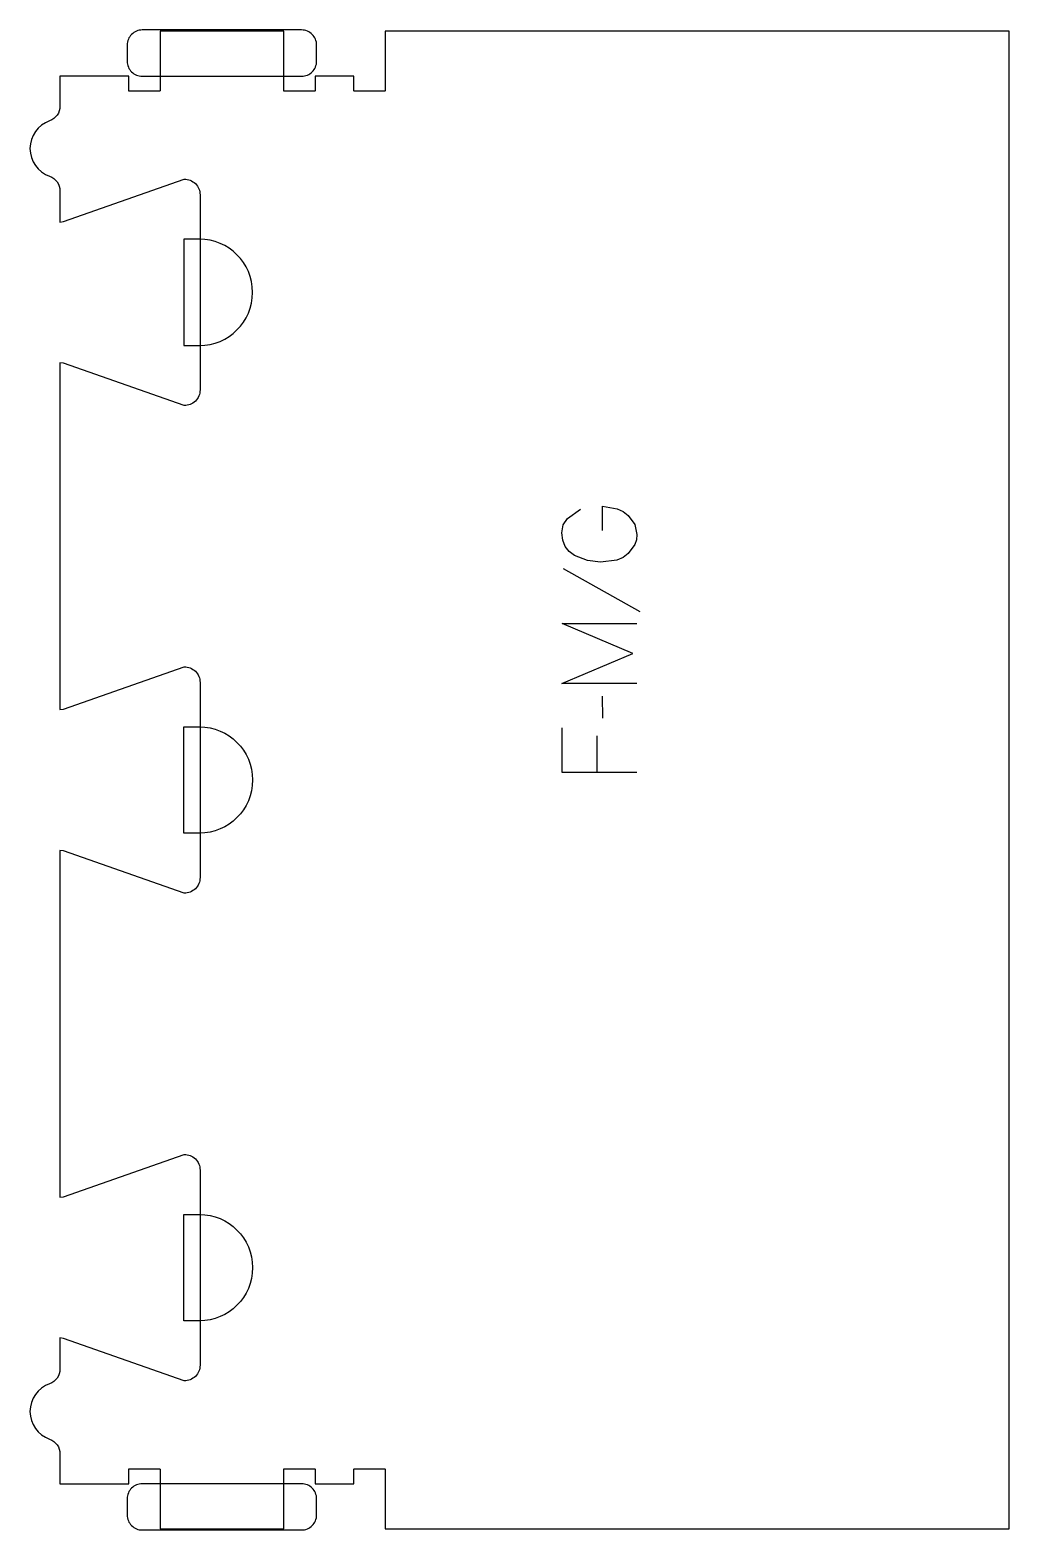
# Model space of a CAD drawing. Header units: millimetres. Extents: x -213 to 179, y -300 to 300.
import ezdxf

# ---------------------------------------------------------------- set-up
doc = ezdxf.new("R2010")
doc.units = ezdxf.units.MM
for name, color, linetype, true_color in [('1_ANYTOOL_1MMDEEP_LABELS_S', 2, 'Continuous', 0xffff00), ('4_ANYTOOL_CUTTHROUGH_OUTSI', 5, 'Continuous', 0x0000ff), ('5_ANYTOOL_HALF_MILL_9MM_IN', 3, 'Continuous', 0x00ff00)]:
    doc.layers.add(name, color=color, linetype=linetype, true_color=true_color)

msp = doc.modelspace()

# ---------------------------------------------------------------- linework, layer by layer
at = {"layer": '1_ANYTOOL_1MMDEEP_LABELS_S'}
for p, q in [((0.45, 84.47), (31.22, 67.29)), ((16.09, 33.47), (16.18, 24.69)), ((13.95, 17.66), (13.95, 3.17))]:
    msp.add_line(p, q, dxfattribs=at)
for points in [[(16.18, 99.69), (16.22, 109.46), (22.15, 108.44), (24.51, 107.3), (26.47, 105.73), (29.11, 102.05), (30.02, 98.06), (29.82, 96.02), (29.17, 94.08), (26.51, 90.47), (24.49, 88.97), (21.98, 87.9), (15.49, 87.04), (10.16, 87.71), (5.04, 89.7), (2.83, 91.28), (1.24, 93.31), (0.3, 95.8), (-0.02, 98.74), (0.55, 102), (2.25, 104.57), (7.39, 108.26)], [(29.98, 38.61), (-0.02, 38.61), (28.35, 50.61), (0.11, 62.61), (29.98, 62.61)], [(-0.02, 20.83), (-0.02, 3.17), (29.98, 3.17)]]:
    msp.add_lwpolyline(points, dxfattribs=at)
at = {"layer": '4_ANYTOOL_CUTTHROUGH_OUTSI'}
msp.add_lwpolyline([(-200.72, -223.01), (-200.72, -235.4, -0.317837), (-204.88, -241.3, 0.707107), (-204.88, -263.45, -0.317837), (-200.72, -269.35), (-200.72, -281.25), (-173.22, -281.25), (-173.22, -275.5, -0.414214), (-172.97, -275.25), (-160.97, -275.25, -0.414214), (-160.72, -275.5), (-160.72, -299.25), (-111.22, -299.25), (-111.22, -275.5, -0.414214), (-110.97, -275.25), (-98.97, -275.25, -0.414214), (-98.72, -275.5), (-98.72, -281.25), (-83.22, -281.25), (-83.22, -275.5, -0.414214), (-82.97, -275.25), (-70.97, -275.25, -0.414214), (-70.72, -275.5), (-70.72, -299.25), (178.78, -299.25), (178.78, 299.25), (-70.72, 299.25), (-70.72, 275.5, -0.414214), (-70.97, 275.25), (-82.97, 275.25, -0.414214), (-83.22, 275.5), (-83.22, 281.25), (-98.72, 281.25), (-98.72, 275.5, -0.414214), (-98.97, 275.25), (-110.97, 275.25, -0.414214), (-111.22, 275.5), (-111.22, 299.25), (-160.72, 299.25), (-160.72, 275.5, -0.414214), (-160.97, 275.25), (-172.97, 275.25, -0.414214), (-173.22, 275.5), (-173.22, 281.25), (-200.72, 281.25), (-200.72, 269.35, -0.317837), (-204.88, 263.45, 0.707107), (-204.88, 241.3, -0.317837), (-200.72, 235.4), (-200.72, 223.01), (-199.32, 223.24), (-151.05, 240.14, -0.419618), (-144.72, 233.9), (-144.72, 155.9, -0.419618), (-151.05, 149.66), (-199.33, 166.56), (-200.72, 166.79), (-200.72, 28.11), (-199.32, 28.34), (-151.05, 45.24, -0.419618), (-144.72, 39), (-144.72, -39, -0.419618), (-151.05, -45.24), (-199.33, -28.34), (-200.72, -28.11), (-200.72, -166.79), (-199.32, -166.56), (-151.05, -149.66, -0.419618), (-144.72, -155.9), (-144.72, -233.9, -0.419618), (-151.05, -240.14), (-199.33, -223.24)], format="xyb", close=True, dxfattribs=at)
at = {"layer": '5_ANYTOOL_HALF_MILL_9MM_IN'}
for points in [[(-167.84, 299.75, 0.414214), (-173.84, 293.75), (-173.84, 287.25, 0.414214), (-167.84, 281.25), (-104.09, 281.25, 0.414214), (-98.09, 287.25), (-98.09, 293.75, 0.414214), (-104.09, 299.75)], [(-144.97, 173.65, 1), (-144.97, 216.15), (-151.22, 216.15), (-151.22, 173.65)], [(-144.97, 21.25, -1), (-144.97, -21.25), (-151.22, -21.25), (-151.22, 21.25)], [(-144.97, -173.65, -1), (-144.97, -216.15), (-151.22, -216.15), (-151.22, -173.65)], [(-167.84, -281.25, 0.414214), (-173.84, -287.25), (-173.84, -293.75, 0.414214), (-167.84, -299.75), (-104.09, -299.75, 0.414214), (-98.09, -293.75), (-98.09, -287.25, 0.414214), (-104.09, -281.25)]]:
    msp.add_lwpolyline(points, format="xyb", close=True, dxfattribs=at)

doc.saveas('drawing.dxf')
